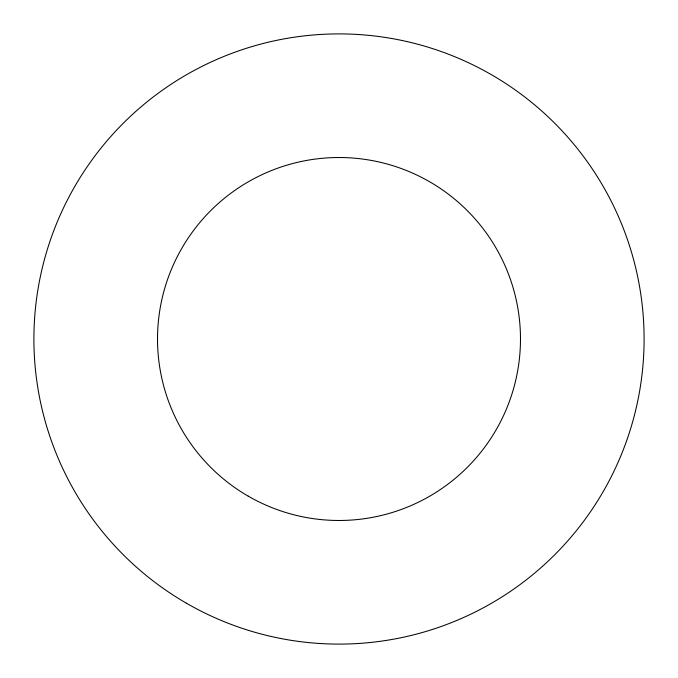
<?xml version="1.0" encoding="UTF-8"?>
<svg xmlns="http://www.w3.org/2000/svg" width="678" height="678" viewBox="0 0 678 678"><rect width="100%" height="100%" fill="white"/><g stroke="black" fill="none" stroke-linecap="round" stroke-linejoin="round"><path stroke-width="1.02" d="M186.45 603.225A305.1 305.1 0 0 0 644.1 339A305.1 305.1 0 0 0 186.45 74.775A305.1 305.1 0 0 0 186.45 603.225M248.258 496.169A181.484 181.484 0 0 0 520.484 339A181.484 181.484 0 0 0 248.258 181.831A181.484 181.484 0 0 0 248.258 496.169"/></g></svg>
